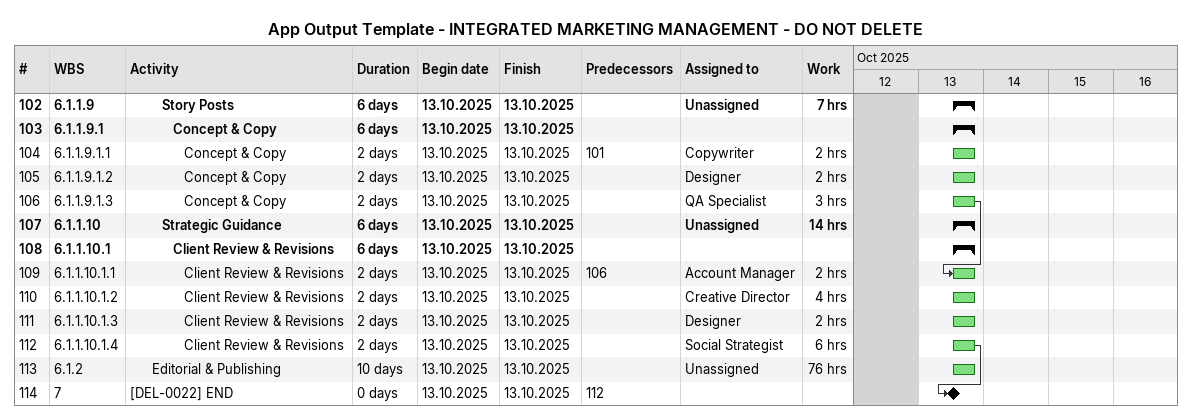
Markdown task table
App Output Template - INTEGRATED MARKETING MANAGEMENT - DO NOT DELETE

| ID | WBS | Task | Duration | Start | Finish | Predecessors | Resources | Work (h) |
|---|---|---|---|---|---|---|---|---|
| 102 | 6.1.1.9 | **Story Posts** | 6d | 2025-10-13 | 2025-10-13 |  | Unassigned | 7 |
| 103 | 6.1.1.9.1 | **Concept & Copy** | 6d | 2025-10-13 | 2025-10-13 |  |  |  |
| 104 | 6.1.1.9.1.1 | Concept & Copy | 2d | 2025-10-13 | 2025-10-13 | 101 | Copywriter | 2 |
| 105 | 6.1.1.9.1.2 | Concept & Copy | 2d | 2025-10-13 | 2025-10-13 |  | Designer | 2 |
| 106 | 6.1.1.9.1.3 | Concept & Copy | 2d | 2025-10-13 | 2025-10-13 |  | QA Specialist | 3 |
| 107 | 6.1.1.10 | **Strategic Guidance** | 6d | 2025-10-13 | 2025-10-13 |  | Unassigned | 14 |
| 108 | 6.1.1.10.1 | **Client Review & Revisions** | 6d | 2025-10-13 | 2025-10-13 |  |  |  |
| 109 | 6.1.1.10.1.1 | Client Review & Revisions | 2d | 2025-10-13 | 2025-10-13 | 106 | Account Manager | 2 |
| 110 | 6.1.1.10.1.2 | Client Review & Revisions | 2d | 2025-10-13 | 2025-10-13 |  | Creative Director | 4 |
| 111 | 6.1.1.10.1.3 | Client Review & Revisions | 2d | 2025-10-13 | 2025-10-13 |  | Designer | 2 |
| 112 | 6.1.1.10.1.4 | Client Review & Revisions | 2d | 2025-10-13 | 2025-10-13 |  | Social Strategist | 6 |
| 113 | 6.1.2 | Editorial & Publishing | 10d | 2025-10-13 | 2025-10-13 |  | Unassigned | 76 |
| 114 | 7 | [DEL-0022] END | 0d | 2025-10-13 | 2025-10-13 | 112 |  |  |
